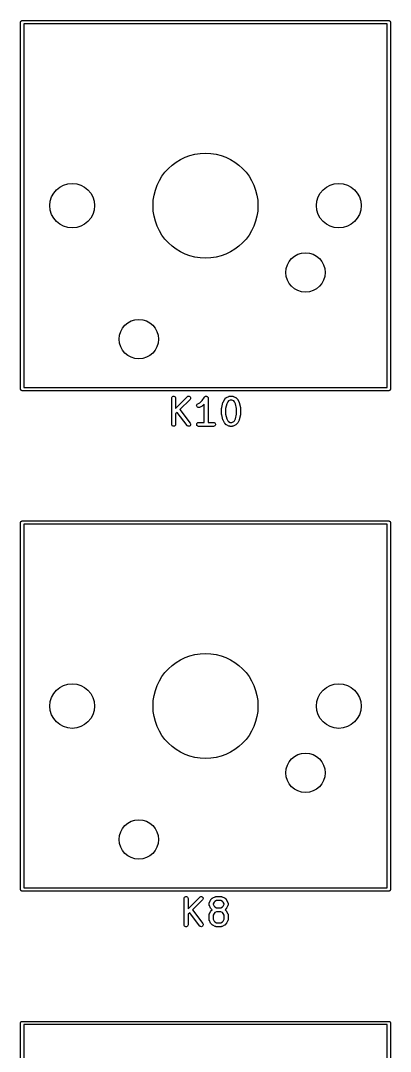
# Model space of a CAD drawing. Extents: x 77 to 205, y -111 to -14.
# Drawn here: x 134.18 to 148.27, y -53.63 to -14.39 of the extents above; entities that cross this region are included whole.
import ezdxf

# ---------------------------------------------------------------- set-up
doc = ezdxf.new("R2010")
doc.units = 0
doc.header["$MEASUREMENT"] = 0
doc.layers.add('BLACK', color=7, linetype='CONTINUOUS')

msp = doc.modelspace()

# ---------------------------------------------------------------- linework, layer by layer
at = {"layer": 'BLACK', "linetype": 'CONTINUOUS'}
for p, q in [((134.179, -14.4364), (134.181, -14.4314)), ((134.179, -14.4418), (134.179, -14.4364)), ((134.179, -28.4222), (134.179, -14.4418)), ((134.181, -14.4314), (134.182, -14.4262)), ((134.182, -14.4262), (134.184, -14.4216)), ((134.184, -14.4216), (134.186, -14.4165)), ((134.186, -14.4165), (134.19, -14.4124)), ((134.19, -14.4124), (134.192, -14.4078)), ((134.192, -14.4078), (134.196, -14.4044)), ((134.196, -14.4044), (134.2, -14.4003)), ((134.2, -14.4003), (134.204, -14.3977)), ((134.204, -14.3977), (134.209, -14.3942)), ((134.209, -14.3942), (134.214, -14.3924)), ((134.214, -14.3924), (134.218, -14.3897)), ((134.218, -14.3897), (134.223, -14.3888)), ((134.223, -14.3888), (134.228, -14.387)), ((134.228, -14.387), (134.234, -14.387)), ((134.234, -14.387), (134.234, -14.387)), ((134.234, -14.387), (148.214, -14.387)), ((134.299, -14.507), (134.299, -28.357)), ((148.149, -14.507), (134.299, -14.507)), ((148.149, -28.357), (148.149, -14.507)), ((148.214, -14.387), (148.22, -14.387)), ((148.214, -14.387), (148.214, -14.387)), ((148.22, -14.387), (148.225, -14.3888)), ((148.225, -14.3888), (148.23, -14.3897)), ((148.23, -14.3897), (148.234, -14.3924)), ((148.234, -14.3924), (148.239, -14.3942)), ((148.239, -14.3942), (148.244, -14.3977)), ((148.244, -14.3977), (148.248, -14.4003)), ((148.248, -14.4003), (148.252, -14.4044)), ((148.252, -14.4044), (148.256, -14.4078)), ((148.256, -14.4078), (148.258, -14.4125)), ((148.258, -14.4125), (148.262, -14.4165)), ((148.262, -14.4165), (148.264, -14.4215)), ((148.264, -14.4215), (148.266, -14.4262)), ((148.266, -14.4262), (148.267, -14.4314)), ((148.267, -14.4314), (148.269, -14.4364)), ((148.269, -14.4364), (148.269, -14.4417)), ((148.269, -14.4417), (148.269, -14.4418)), ((148.269, -14.4418), (148.269, -28.4222)), ((134.179, -28.4223), (134.179, -28.4222)), ((134.179, -28.4276), (134.179, -28.4223)), ((134.181, -28.4326), (134.179, -28.4276)), ((134.182, -28.4378), (134.181, -28.4326)), ((134.184, -28.4425), (134.182, -28.4378)), ((134.186, -28.4475), (134.184, -28.4425)), ((134.19, -28.4515), (134.186, -28.4475)), ((134.192, -28.4562), (134.19, -28.4515)), ((134.196, -28.4596), (134.192, -28.4562)), ((134.2, -28.4637), (134.196, -28.4596)), ((134.204, -28.4663), (134.2, -28.4637)), ((134.209, -28.4698), (134.204, -28.4663)), ((134.214, -28.4716), (134.209, -28.4698)), ((134.218, -28.4743), (134.214, -28.4716)), ((134.223, -28.4752), (134.218, -28.4743)), ((134.228, -28.477), (134.223, -28.4752)), ((134.234, -28.477), (134.228, -28.477)), ((148.214, -28.477), (134.234, -28.477)), ((134.234, -28.477), (134.234, -28.477)), ((134.299, -28.357), (148.149, -28.357)), ((148.22, -28.477), (148.214, -28.477)), ((148.214, -28.477), (148.214, -28.477)), ((148.225, -28.4752), (148.22, -28.477)), ((148.23, -28.4743), (148.225, -28.4752)), ((148.234, -28.4716), (148.23, -28.4743)), ((148.239, -28.4698), (148.234, -28.4716)), ((148.244, -28.4663), (148.239, -28.4698)), ((148.248, -28.4637), (148.244, -28.4663)), ((148.252, -28.4596), (148.248, -28.4637)), ((148.256, -28.4562), (148.252, -28.4596)), ((148.258, -28.4515), (148.256, -28.4562)), ((148.262, -28.4475), (148.258, -28.4515)), ((148.264, -28.4425), (148.262, -28.4475)), ((148.266, -28.4378), (148.264, -28.4425)), ((148.267, -28.4326), (148.266, -28.4378)), ((148.269, -28.4276), (148.267, -28.4326)), ((148.269, -28.4222), (148.269, -28.4223)), ((148.269, -28.4223), (148.269, -28.4276)), ((139.935, -28.7584), (139.939, -28.7327)), ((139.935, -29.7584), (139.935, -28.7584)), ((139.939, -28.7327), (139.952, -28.7102)), ((139.952, -28.7102), (139.972, -28.6934)), ((139.972, -28.6934), (139.997, -28.6845)), ((139.997, -28.6845), (140.023, -28.6845)), ((140.023, -28.6845), (140.047, -28.6934)), ((140.047, -28.6934), (140.067, -28.7102)), ((140.067, -28.7102), (140.08, -28.7327)), ((140.08, -28.7327), (140.085, -28.7584)), ((140.085, -29.1487), (140.528, -28.7053)), ((140.085, -28.7584), (140.085, -29.1487)), ((140.634, -28.8114), (140.252, -29.194)), ((140.528, -28.7053), (140.549, -28.6904)), ((140.549, -28.6904), (140.575, -28.6837)), ((140.575, -28.6837), (140.601, -28.6859)), ((140.601, -28.6859), (140.624, -28.6969)), ((140.624, -28.6969), (140.643, -28.7154)), ((140.649, -28.7901), (140.634, -28.8114)), ((140.643, -28.7154), (140.654, -28.739)), ((140.656, -28.7649), (140.649, -28.7901)), ((140.654, -28.739), (140.656, -28.7649)), ((140.887, -29.0396), (140.893, -29.0143)), ((140.89, -29.0655), (140.887, -29.0396)), ((140.893, -29.0143), (140.908, -28.9925)), ((140.908, -28.9925), (140.929, -28.977)), ((140.929, -28.977), (141.013, -28.9348)), ((141.013, -28.9348), (141.094, -28.8535)), ((141.094, -28.8535), (141.185, -28.7168)), ((141.173, -28.9871), (141.11, -29.0495)), ((141.173, -29.6834), (141.173, -28.9871)), ((141.185, -28.7168), (141.188, -28.7138)), ((141.188, -28.7138), (141.19, -28.7102)), ((141.19, -28.7102), (141.197, -28.7044)), ((141.197, -28.7044), (141.203, -28.6979)), ((141.203, -28.6979), (141.207, -28.6961)), ((141.207, -28.6961), (141.21, -28.6934)), ((141.21, -28.6934), (141.219, -28.6904)), ((141.219, -28.6904), (141.227, -28.6864)), ((141.227, -28.6864), (141.231, -28.6859)), ((141.231, -28.6859), (141.235, -28.6845)), ((141.235, -28.6845), (141.244, -28.6845)), ((141.244, -28.6845), (141.253, -28.6835)), ((141.253, -28.6835), (141.257, -28.6845)), ((141.257, -28.6845), (141.261, -28.6845)), ((141.261, -28.6845), (141.269, -28.6876)), ((141.269, -28.6876), (141.278, -28.6897)), ((141.278, -28.6897), (141.281, -28.692)), ((141.281, -28.692), (141.285, -28.6934)), ((141.285, -28.6934), (141.292, -28.6992)), ((141.292, -28.6992), (141.3, -28.7041)), ((141.3, -28.7041), (141.302, -28.7075)), ((141.302, -28.7075), (141.305, -28.7102)), ((141.305, -28.7102), (141.31, -28.7179)), ((141.31, -28.7179), (141.315, -28.7251)), ((141.315, -28.7251), (141.316, -28.7291)), ((141.316, -28.7291), (141.318, -28.7327)), ((141.318, -28.7327), (141.32, -28.7415)), ((141.32, -28.7415), (141.322, -28.7501)), ((141.322, -28.7501), (141.322, -28.7543)), ((141.322, -28.7543), (141.323, -28.7584)), ((141.323, -28.7584), (141.323, -29.6834)), ((141.842, -29.1211), (141.889, -28.9307)), ((141.889, -28.9307), (141.893, -28.9232)), ((141.893, -28.9232), (141.895, -28.9153)), ((141.895, -28.9153), (141.943, -28.8201)), ((141.943, -28.8201), (141.95, -28.8104)), ((141.95, -28.8104), (141.957, -28.8006)), ((141.957, -28.8006), (142.004, -28.753)), ((142.033, -28.975), (141.989, -29.1486)), ((142.004, -28.753), (142.014, -28.7461)), ((142.014, -28.7461), (142.024, -28.7389)), ((142.024, -28.7389), (142.119, -28.6913)), ((142.071, -28.898), (142.033, -28.975)), ((142.102, -28.8676), (142.071, -28.898)), ((142.17, -28.8334), (142.102, -28.8676)), ((142.119, -28.6913), (142.123, -28.6901)), ((142.123, -28.6901), (142.127, -28.6879)), ((142.127, -28.6879), (142.136, -28.6864)), ((142.136, -28.6864), (142.144, -28.6839)), ((142.144, -28.6839), (142.148, -28.6841)), ((142.148, -28.6841), (142.153, -28.6834)), ((142.153, -28.6834), (142.248, -28.6834)), ((142.23, -28.8334), (142.17, -28.8334)), ((142.299, -28.8676), (142.23, -28.8334)), ((142.248, -28.6834), (142.252, -28.6841)), ((142.252, -28.6841), (142.256, -28.6839)), ((142.256, -28.6839), (142.265, -28.6864)), ((142.265, -28.6864), (142.273, -28.6879)), ((142.273, -28.6879), (142.277, -28.6901)), ((142.277, -28.6901), (142.281, -28.6913)), ((142.281, -28.6913), (142.377, -28.7389)), ((142.329, -28.898), (142.299, -28.8676)), ((142.368, -28.975), (142.329, -28.898)), ((142.411, -29.1486), (142.368, -28.975)), ((142.377, -28.7389), (142.386, -28.7461)), ((142.386, -28.7461), (142.396, -28.753)), ((142.396, -28.753), (142.444, -28.8006)), ((142.444, -28.8006), (142.451, -28.8104)), ((142.451, -28.8104), (142.458, -28.8201)), ((142.458, -28.8201), (142.505, -28.9153)), ((142.505, -28.9153), (142.508, -28.9232)), ((142.508, -28.9232), (142.511, -28.9307)), ((142.511, -28.9307), (142.559, -29.1211)), ((140.144, -29.3011), (140.085, -29.3609)), ((140.085, -29.3609), (140.085, -29.7584)), ((140.521, -29.8034), (140.144, -29.3011)), ((140.252, -29.194), (140.641, -29.7134)), ((140.902, -29.0888), (140.89, -29.0655)), ((140.921, -29.1067), (140.902, -29.0888)), ((140.945, -29.117), (140.921, -29.1067)), ((140.971, -29.1186), (140.945, -29.117)), ((140.996, -29.1112), (140.971, -29.1186)), ((141.091, -29.0636), (140.996, -29.1112)), ((141.101, -29.0564), (141.091, -29.0636)), ((141.11, -29.0495), (141.101, -29.0564)), ((141.839, -29.1393), (141.841, -29.1303)), ((141.839, -29.3774), (141.839, -29.1393)), ((141.841, -29.3865), (141.839, -29.3774)), ((141.841, -29.1303), (141.842, -29.1211)), ((141.842, -29.3956), (141.841, -29.3865)), ((141.889, -29.5861), (141.842, -29.3956)), ((141.989, -29.1486), (141.989, -29.3682)), ((141.989, -29.3682), (142.033, -29.5417)), ((142.368, -29.5417), (142.411, -29.3682)), ((142.411, -29.3682), (142.411, -29.1486)), ((142.559, -29.3956), (142.511, -29.5861)), ((142.559, -29.1211), (142.559, -29.1303)), ((142.559, -29.1303), (142.561, -29.1393)), ((142.561, -29.3774), (142.559, -29.3865)), ((142.559, -29.3865), (142.559, -29.3956)), ((142.561, -29.1393), (142.561, -29.3774)), ((139.939, -29.784), (139.935, -29.7584)), ((139.952, -29.8066), (139.939, -29.784)), ((139.972, -29.8233), (139.952, -29.8066)), ((139.997, -29.8322), (139.972, -29.8233)), ((140.047, -29.8233), (140.023, -29.8322)), ((140.067, -29.8066), (140.047, -29.8233)), ((140.08, -29.784), (140.067, -29.8066)), ((140.085, -29.7584), (140.08, -29.784)), ((140.54, -29.8212), (140.521, -29.8034)), ((140.564, -29.8314), (140.54, -29.8212)), ((140.636, -29.8097), (140.615, -29.8253)), ((140.65, -29.7878), (140.636, -29.8097)), ((140.641, -29.7134), (140.653, -29.7366)), ((140.656, -29.7625), (140.65, -29.7878)), ((140.653, -29.7366), (140.656, -29.7625)), ((140.888, -29.7454), (140.897, -29.7209)), ((140.888, -29.7714), (140.888, -29.7454)), ((140.897, -29.7959), (140.888, -29.7714)), ((140.897, -29.7209), (140.914, -29.7009)), ((140.914, -29.8158), (140.897, -29.7959)), ((140.914, -29.7009), (140.936, -29.6879)), ((140.936, -29.8289), (140.914, -29.8158)), ((140.936, -29.6879), (140.962, -29.6834)), ((140.962, -29.6834), (141.173, -29.6834)), ((141.323, -29.6834), (141.534, -29.6834)), ((141.534, -29.6834), (141.559, -29.6879)), ((141.559, -29.6879), (141.582, -29.7009)), ((141.582, -29.8158), (141.559, -29.8289)), ((141.582, -29.7009), (141.598, -29.7209)), ((141.598, -29.7959), (141.582, -29.8158)), ((141.598, -29.7209), (141.607, -29.7454)), ((141.607, -29.7714), (141.598, -29.7959)), ((141.607, -29.7454), (141.607, -29.7714)), ((141.893, -29.5936), (141.889, -29.5861)), ((141.895, -29.6014), (141.893, -29.5936)), ((141.943, -29.6967), (141.895, -29.6014)), ((141.95, -29.7063), (141.943, -29.6967)), ((141.957, -29.7162), (141.95, -29.7063)), ((142.004, -29.7638), (141.957, -29.7162)), ((142.014, -29.7707), (142.004, -29.7638)), ((142.024, -29.7778), (142.014, -29.7707)), ((142.119, -29.8255), (142.024, -29.7778)), ((142.033, -29.5417), (142.071, -29.6187)), ((142.071, -29.6187), (142.102, -29.6491)), ((142.102, -29.6491), (142.17, -29.6834)), ((142.17, -29.6834), (142.23, -29.6834)), ((142.23, -29.6834), (142.299, -29.6491)), ((142.377, -29.7778), (142.281, -29.8255)), ((142.299, -29.6491), (142.329, -29.6187)), ((142.329, -29.6187), (142.368, -29.5417)), ((142.386, -29.7707), (142.377, -29.7778)), ((142.396, -29.7638), (142.386, -29.7707)), ((142.444, -29.7162), (142.396, -29.7638)), ((142.451, -29.7063), (142.444, -29.7162)), ((142.458, -29.6967), (142.451, -29.7063)), ((142.505, -29.6014), (142.458, -29.6967)), ((142.508, -29.5936), (142.505, -29.6014)), ((142.511, -29.5861), (142.508, -29.5936)), ((140.023, -29.8322), (139.997, -29.8322)), ((140.59, -29.8328), (140.564, -29.8314)), ((140.615, -29.8253), (140.59, -29.8328)), ((140.962, -29.8334), (140.936, -29.8289)), ((141.534, -29.8334), (140.962, -29.8334)), ((141.559, -29.8289), (141.534, -29.8334)), ((142.123, -29.8267), (142.119, -29.8255)), ((142.127, -29.8289), (142.123, -29.8267)), ((142.136, -29.8304), (142.127, -29.8289)), ((142.144, -29.8329), (142.136, -29.8304)), ((142.148, -29.8326), (142.144, -29.8329)), ((142.153, -29.8334), (142.148, -29.8326)), ((142.248, -29.8334), (142.153, -29.8334)), ((142.252, -29.8326), (142.248, -29.8334)), ((142.256, -29.8329), (142.252, -29.8326)), ((142.265, -29.8304), (142.256, -29.8329)), ((142.273, -29.8289), (142.265, -29.8304)), ((142.277, -29.8267), (142.273, -29.8289)), ((142.281, -29.8255), (142.277, -29.8267)), ((134.179, -33.4864), (134.181, -33.4814)), ((134.179, -33.4918), (134.179, -33.4864)), ((134.179, -47.4722), (134.179, -33.4918)), ((134.181, -33.4814), (134.182, -33.4762)), ((134.182, -33.4762), (134.184, -33.4716)), ((134.184, -33.4716), (134.186, -33.4665)), ((134.186, -33.4665), (134.19, -33.4624)), ((134.19, -33.4624), (134.192, -33.4578)), ((134.192, -33.4578), (134.196, -33.4544)), ((134.196, -33.4544), (134.2, -33.4503)), ((134.2, -33.4503), (134.204, -33.4477)), ((134.204, -33.4477), (134.209, -33.4442)), ((134.209, -33.4442), (134.214, -33.4424)), ((134.214, -33.4424), (134.218, -33.4397)), ((134.218, -33.4397), (134.223, -33.4388)), ((134.223, -33.4388), (134.228, -33.437)), ((134.228, -33.437), (134.234, -33.437)), ((134.234, -33.437), (134.234, -33.437)), ((134.234, -33.437), (148.214, -33.437)), ((134.299, -33.557), (134.299, -47.407)), ((148.149, -33.557), (134.299, -33.557)), ((148.149, -47.407), (148.149, -33.557)), ((148.214, -33.437), (148.22, -33.437)), ((148.214, -33.437), (148.214, -33.437)), ((148.22, -33.437), (148.225, -33.4388)), ((148.225, -33.4388), (148.23, -33.4397)), ((148.23, -33.4397), (148.234, -33.4424)), ((148.234, -33.4424), (148.239, -33.4442)), ((148.239, -33.4442), (148.244, -33.4477)), ((148.244, -33.4477), (148.248, -33.4503)), ((148.248, -33.4503), (148.252, -33.4544)), ((148.252, -33.4544), (148.256, -33.4578)), ((148.256, -33.4578), (148.258, -33.4625)), ((148.258, -33.4625), (148.262, -33.4665)), ((148.262, -33.4665), (148.264, -33.4715)), ((148.264, -33.4715), (148.266, -33.4762)), ((148.266, -33.4762), (148.267, -33.4814)), ((148.267, -33.4814), (148.269, -33.4864)), ((148.269, -33.4864), (148.269, -33.4917)), ((148.269, -33.4917), (148.269, -33.4918)), ((148.269, -33.4918), (148.269, -47.4722)), ((134.179, -47.4723), (134.179, -47.4722)), ((134.179, -47.4776), (134.179, -47.4723)), ((134.181, -47.4826), (134.179, -47.4776)), ((134.182, -47.4878), (134.181, -47.4826)), ((134.299, -47.407), (148.149, -47.407)), ((148.267, -47.4826), (148.266, -47.4878)), ((148.269, -47.4776), (148.267, -47.4826)), ((148.269, -47.4722), (148.269, -47.4723)), ((148.269, -47.4723), (148.269, -47.4776)), ((134.184, -47.4925), (134.182, -47.4878)), ((134.186, -47.4975), (134.184, -47.4925)), ((134.19, -47.5015), (134.186, -47.4975)), ((134.192, -47.5062), (134.19, -47.5015)), ((134.196, -47.5096), (134.192, -47.5062)), ((134.2, -47.5137), (134.196, -47.5096)), ((134.204, -47.5163), (134.2, -47.5137)), ((134.209, -47.5198), (134.204, -47.5163)), ((134.214, -47.5216), (134.209, -47.5198)), ((134.218, -47.5243), (134.214, -47.5216)), ((134.223, -47.5252), (134.218, -47.5243)), ((134.228, -47.527), (134.223, -47.5252)), ((134.234, -47.527), (134.228, -47.527)), ((148.214, -47.527), (134.234, -47.527)), ((134.234, -47.527), (134.234, -47.527)), ((140.411, -47.8084), (140.415, -47.7827)), ((140.411, -48.8084), (140.411, -47.8084)), ((140.415, -47.7827), (140.428, -47.7602)), ((140.428, -47.7602), (140.448, -47.7434)), ((140.448, -47.7434), (140.473, -47.7345)), ((140.473, -47.7345), (140.499, -47.7345)), ((140.499, -47.7345), (140.523, -47.7434)), ((140.523, -47.7434), (140.543, -47.7602)), ((140.543, -47.7602), (140.556, -47.7827)), ((140.556, -47.7827), (140.561, -47.8084)), ((140.561, -48.1987), (141.004, -47.7553)), ((140.561, -47.8084), (140.561, -48.1987)), ((141.11, -47.8614), (140.728, -48.244)), ((141.004, -47.7553), (141.026, -47.7404)), ((141.026, -47.7404), (141.051, -47.7337)), ((141.051, -47.7337), (141.077, -47.7359)), ((141.077, -47.7359), (141.1, -47.7469)), ((141.1, -47.7469), (141.119, -47.7654)), ((141.125, -47.8401), (141.11, -47.8614)), ((141.119, -47.7654), (141.13, -47.789)), ((141.132, -47.8149), (141.125, -47.8401)), ((141.13, -47.789), (141.132, -47.8149)), ((141.371, -47.9653), (141.419, -47.8701)), ((141.419, -47.8701), (141.426, -47.8604)), ((141.426, -47.8604), (141.433, -47.8506)), ((141.433, -47.8506), (141.48, -47.803)), ((141.48, -47.803), (141.49, -47.7961)), ((141.49, -47.7961), (141.5, -47.7889)), ((141.5, -47.7889), (141.595, -47.7413)), ((141.595, -47.7413), (141.599, -47.7401)), ((141.599, -47.7401), (141.603, -47.7379)), ((141.603, -47.7379), (141.612, -47.7364)), ((141.612, -47.7364), (141.62, -47.7339)), ((141.62, -47.7339), (141.625, -47.7341)), ((141.625, -47.7341), (141.629, -47.7334)), ((141.629, -47.7334), (141.819, -47.7334)), ((141.819, -47.7334), (141.823, -47.7341)), ((141.823, -47.7341), (141.828, -47.7339)), ((141.828, -47.7339), (141.836, -47.7364)), ((141.836, -47.7364), (141.845, -47.7379)), ((141.845, -47.7379), (141.849, -47.7401)), ((141.849, -47.7401), (141.853, -47.7413)), ((141.853, -47.7413), (141.948, -47.7889)), ((141.948, -47.7889), (141.958, -47.7961)), ((141.958, -47.7961), (141.968, -47.803)), ((141.968, -47.803), (142.015, -47.8506)), ((142.015, -47.8506), (142.022, -47.8604)), ((142.022, -47.8604), (142.029, -47.8701)), ((142.029, -47.8701), (142.077, -47.9653)), ((148.22, -47.527), (148.214, -47.527)), ((148.214, -47.527), (148.214, -47.527)), ((148.225, -47.5252), (148.22, -47.527)), ((148.23, -47.5243), (148.225, -47.5252)), ((148.234, -47.5216), (148.23, -47.5243)), ((148.239, -47.5198), (148.234, -47.5216)), ((148.244, -47.5163), (148.239, -47.5198)), ((148.248, -47.5137), (148.244, -47.5163)), ((148.252, -47.5096), (148.248, -47.5137)), ((148.256, -47.5062), (148.252, -47.5096)), ((148.258, -47.5015), (148.256, -47.5062)), ((148.262, -47.4975), (148.258, -47.5015)), ((148.264, -47.4925), (148.262, -47.4975)), ((148.266, -47.4878), (148.264, -47.4925)), ((140.728, -48.244), (141.117, -48.7634)), ((141.363, -47.9989), (141.364, -47.9946)), ((141.363, -48.0465), (141.363, -47.9989)), ((141.364, -48.0507), (141.363, -48.0465)), ((141.364, -47.9903), (141.366, -47.9819)), ((141.364, -47.9946), (141.364, -47.9903)), ((141.364, -48.0551), (141.364, -48.0507)), ((141.366, -48.0635), (141.364, -48.0551)), ((141.366, -47.9819), (141.368, -47.9732)), ((141.368, -48.0721), (141.366, -48.0635)), ((141.368, -47.9732), (141.37, -47.9695)), ((141.37, -48.0759), (141.368, -48.0721)), ((141.37, -47.9695), (141.371, -47.9653)), ((141.371, -48.08), (141.37, -48.0759)), ((141.419, -48.1753), (141.371, -48.08)), ((141.426, -48.1849), (141.419, -48.1753)), ((141.433, -48.1947), (141.426, -48.1849)), ((141.475, -48.237), (141.433, -48.1947)), ((141.433, -48.2792), (141.475, -48.237)), ((141.548, -47.948), (141.513, -48.0166)), ((141.513, -48.0166), (141.513, -48.0288)), ((141.513, -48.0288), (141.548, -48.0973)), ((141.578, -47.9176), (141.548, -47.948)), ((141.548, -48.0973), (141.578, -48.1277)), ((141.646, -47.8834), (141.578, -47.9176)), ((141.578, -48.1277), (141.646, -48.162)), ((141.802, -47.8834), (141.646, -47.8834)), ((141.646, -48.162), (141.802, -48.162)), ((141.87, -47.9176), (141.802, -47.8834)), ((141.802, -48.162), (141.87, -48.1277)), ((141.9, -47.948), (141.87, -47.9176)), ((141.87, -48.1277), (141.9, -48.0973)), ((141.935, -48.0166), (141.9, -47.948)), ((141.9, -48.0973), (141.935, -48.0288)), ((141.935, -48.0288), (141.935, -48.0166)), ((142.015, -48.1947), (141.973, -48.237)), ((141.973, -48.237), (142.015, -48.2792)), ((142.022, -48.1849), (142.015, -48.1947)), ((142.029, -48.1753), (142.022, -48.1849)), ((142.077, -48.08), (142.029, -48.1753)), ((142.077, -47.9653), (142.078, -47.9695)), ((142.078, -48.0759), (142.077, -48.08)), ((142.078, -47.9695), (142.08, -47.9732)), ((142.08, -48.0721), (142.078, -48.0759)), ((142.08, -47.9732), (142.082, -47.9819)), ((142.082, -48.0635), (142.08, -48.0721)), ((142.082, -47.9819), (142.084, -47.9903)), ((142.084, -48.0551), (142.082, -48.0635)), ((142.084, -47.9903), (142.084, -47.9946)), ((142.084, -47.9946), (142.085, -47.9989)), ((142.085, -48.0465), (142.084, -48.0507)), ((142.084, -48.0507), (142.084, -48.0551)), ((142.085, -47.9989), (142.085, -48.0465)), ((140.621, -48.3511), (140.561, -48.4109)), ((140.561, -48.4109), (140.561, -48.8084)), ((140.997, -48.8534), (140.621, -48.3511)), ((141.363, -48.4274), (141.364, -48.4232)), ((141.363, -48.6179), (141.363, -48.4274)), ((141.364, -48.6222), (141.363, -48.6179)), ((141.364, -48.4189), (141.366, -48.4104)), ((141.364, -48.4232), (141.364, -48.4189)), ((141.364, -48.6265), (141.364, -48.6222)), ((141.366, -48.6349), (141.364, -48.6265)), ((141.366, -48.4104), (141.368, -48.4018)), ((141.368, -48.6436), (141.366, -48.6349)), ((141.368, -48.4018), (141.37, -48.398)), ((141.37, -48.6473), (141.368, -48.6436)), ((141.37, -48.398), (141.371, -48.3939)), ((141.371, -48.6514), (141.37, -48.6473)), ((141.371, -48.3939), (141.419, -48.2986)), ((141.419, -48.7467), (141.371, -48.6514)), ((141.419, -48.2986), (141.426, -48.289)), ((141.426, -48.289), (141.433, -48.2792)), ((141.548, -48.3766), (141.513, -48.4451)), ((141.513, -48.4451), (141.513, -48.6002)), ((141.513, -48.6002), (141.548, -48.6687)), ((141.578, -48.3462), (141.548, -48.3766)), ((141.646, -48.312), (141.578, -48.3462)), ((141.802, -48.312), (141.646, -48.312)), ((141.87, -48.3462), (141.802, -48.312)), ((141.9, -48.3766), (141.87, -48.3462)), ((141.935, -48.4451), (141.9, -48.3766)), ((141.9, -48.6687), (141.935, -48.6002)), ((141.935, -48.6002), (141.935, -48.4451)), ((142.015, -48.2792), (142.022, -48.289)), ((142.022, -48.289), (142.029, -48.2986)), ((142.029, -48.2986), (142.077, -48.3939)), ((142.077, -48.6514), (142.029, -48.7467)), ((142.077, -48.3939), (142.078, -48.398)), ((142.078, -48.6473), (142.077, -48.6514)), ((142.078, -48.398), (142.08, -48.4018)), ((142.08, -48.6436), (142.078, -48.6473)), ((142.08, -48.4018), (142.082, -48.4104)), ((142.082, -48.6349), (142.08, -48.6436)), ((142.082, -48.4104), (142.084, -48.4189)), ((142.084, -48.6265), (142.082, -48.6349)), ((142.084, -48.4189), (142.084, -48.4232)), ((142.084, -48.4232), (142.085, -48.4274)), ((142.085, -48.6179), (142.084, -48.6222)), ((142.084, -48.6222), (142.084, -48.6265)), ((142.085, -48.4274), (142.085, -48.6179)), ((140.415, -48.834), (140.411, -48.8084)), ((140.428, -48.8566), (140.415, -48.834)), ((140.448, -48.8733), (140.428, -48.8566)), ((140.473, -48.8822), (140.448, -48.8733)), ((140.499, -48.8822), (140.473, -48.8822)), ((140.523, -48.8733), (140.499, -48.8822)), ((140.543, -48.8566), (140.523, -48.8733)), ((140.556, -48.834), (140.543, -48.8566)), ((140.561, -48.8084), (140.556, -48.834)), ((141.016, -48.8712), (140.997, -48.8534)), ((141.04, -48.8814), (141.016, -48.8712)), ((141.066, -48.8828), (141.04, -48.8814)), ((141.091, -48.8753), (141.066, -48.8828)), ((141.112, -48.8597), (141.091, -48.8753)), ((141.126, -48.8378), (141.112, -48.8597)), ((141.117, -48.7634), (141.129, -48.7866)), ((141.132, -48.8125), (141.126, -48.8378)), ((141.129, -48.7866), (141.132, -48.8125)), ((141.426, -48.7563), (141.419, -48.7467)), ((141.433, -48.7662), (141.426, -48.7563)), ((141.48, -48.8138), (141.433, -48.7662)), ((141.49, -48.8207), (141.48, -48.8138)), ((141.5, -48.8278), (141.49, -48.8207)), ((141.595, -48.8755), (141.5, -48.8278)), ((141.548, -48.6687), (141.578, -48.6991)), ((141.578, -48.6991), (141.646, -48.7334)), ((141.599, -48.8767), (141.595, -48.8755)), ((141.603, -48.8789), (141.599, -48.8767)), ((141.612, -48.8804), (141.603, -48.8789)), ((141.62, -48.8829), (141.612, -48.8804)), ((141.625, -48.8826), (141.62, -48.8829)), ((141.629, -48.8834), (141.625, -48.8826)), ((141.819, -48.8834), (141.629, -48.8834)), ((141.646, -48.7334), (141.802, -48.7334)), ((141.802, -48.7334), (141.87, -48.6991)), ((141.823, -48.8826), (141.819, -48.8834)), ((141.828, -48.8829), (141.823, -48.8826)), ((141.836, -48.8804), (141.828, -48.8829)), ((141.845, -48.8789), (141.836, -48.8804)), ((141.849, -48.8767), (141.845, -48.8789)), ((141.853, -48.8755), (141.849, -48.8767)), ((141.948, -48.8278), (141.853, -48.8755)), ((141.87, -48.6991), (141.9, -48.6687)), ((141.958, -48.8207), (141.948, -48.8278)), ((141.968, -48.8138), (141.958, -48.8207)), ((142.015, -48.7662), (141.968, -48.8138)), ((142.022, -48.7563), (142.015, -48.7662)), ((142.029, -48.7467), (142.022, -48.7563)), ((134.179, -52.5364), (134.181, -52.5314)), ((134.179, -52.5418), (134.179, -52.5364)), ((134.179, -66.5222), (134.179, -52.5418)), ((134.181, -52.5314), (134.182, -52.5262)), ((134.182, -52.5262), (134.184, -52.5216)), ((134.184, -52.5216), (134.186, -52.5165)), ((134.186, -52.5165), (134.19, -52.5124)), ((134.19, -52.5124), (134.192, -52.5078)), ((134.192, -52.5078), (134.196, -52.5044)), ((134.196, -52.5044), (134.2, -52.5003)), ((134.2, -52.5003), (134.204, -52.4977)), ((134.204, -52.4977), (134.209, -52.4942)), ((134.209, -52.4942), (134.214, -52.4924)), ((134.214, -52.4924), (134.218, -52.4897)), ((134.218, -52.4897), (134.223, -52.4888)), ((134.223, -52.4888), (134.228, -52.487)), ((134.228, -52.487), (134.234, -52.487)), ((134.234, -52.487), (134.234, -52.487)), ((134.234, -52.487), (148.214, -52.487)), ((148.214, -52.487), (148.22, -52.487)), ((148.214, -52.487), (148.214, -52.487)), ((148.22, -52.487), (148.225, -52.4888)), ((148.225, -52.4888), (148.23, -52.4897)), ((148.23, -52.4897), (148.234, -52.4924)), ((148.234, -52.4924), (148.239, -52.4942)), ((148.239, -52.4942), (148.244, -52.4977)), ((148.244, -52.4977), (148.248, -52.5003)), ((148.248, -52.5003), (148.252, -52.5044)), ((148.252, -52.5044), (148.256, -52.5078)), ((148.256, -52.5078), (148.258, -52.5125)), ((148.258, -52.5125), (148.262, -52.5165)), ((148.262, -52.5165), (148.264, -52.5215)), ((148.264, -52.5215), (148.266, -52.5262)), ((148.266, -52.5262), (148.267, -52.5314)), ((148.267, -52.5314), (148.269, -52.5364)), ((148.269, -52.5364), (148.269, -52.5417)), ((148.269, -52.5417), (148.269, -52.5418)), ((148.269, -52.5418), (148.269, -66.5222)), ((134.299, -52.607), (134.299, -66.457)), ((148.149, -52.607), (134.299, -52.607)), ((148.149, -66.457), (148.149, -52.607))]:
    msp.add_line(p, q, dxfattribs=at)
at = {"layer": 'BLACK'}
for centre, radius in [((141.224, -21.432), 2), ((136.144, -21.432), 0.85), ((146.304, -21.432), 0.85), ((145.034, -23.972), 0.75), ((138.684, -26.512), 0.75), ((141.224, -40.482), 2), ((136.144, -40.482), 0.85), ((146.304, -40.482), 0.85), ((145.034, -43.022), 0.75), ((138.684, -45.562), 0.75)]:
    msp.add_circle(centre, radius, dxfattribs=at)

doc.saveas('drawing.dxf')
